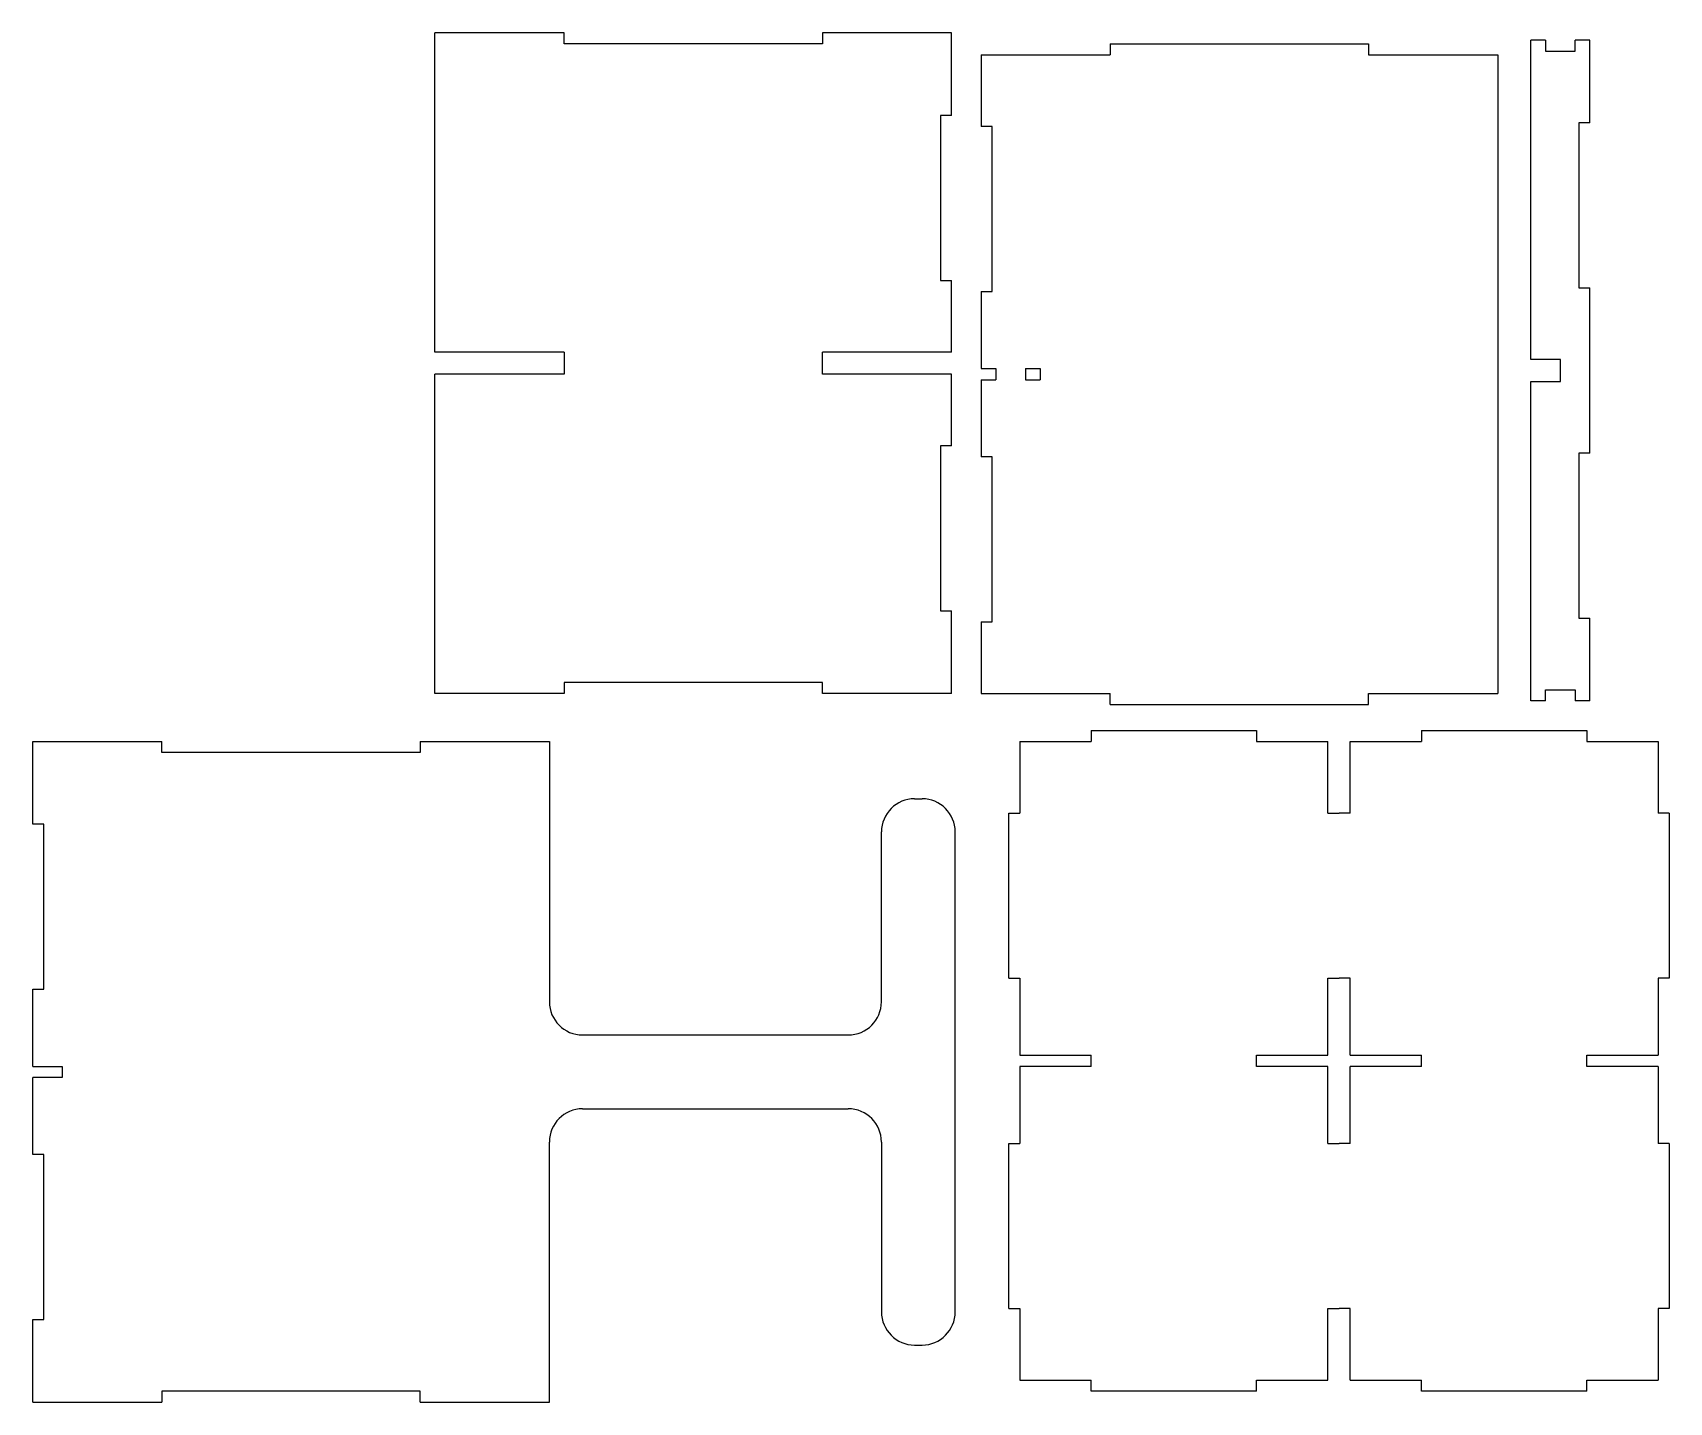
# Model space of a CAD drawing. Header units: millimetres. Extents: x -249 to 194, y 108 to 480.
import ezdxf

# ---------------------------------------------------------------- set-up
doc = ezdxf.new("R2010")
doc.units = ezdxf.units.MM
for name, color, linetype in [('Shape2DView', 7, 'CONTINUOUS'), ('Shape2DView001', 7, 'CONTINUOUS'), ('Shape2DView002', 7, 'CONTINUOUS'), ('Shape2DView003', 7, 'CONTINUOUS'), ('Shape2DView004', 7, 'CONTINUOUS')]:
    doc.layers.add(name, color=color, linetype=linetype)

msp = doc.modelspace()

# ---------------------------------------------------------------- linework, layer by layer
at = {"layer": 'Shape2DView'}
for p, q in [((-249, 265.125), (-249, 287.5)), ((-249, 287.5), (-214, 287.5)), ((-214, 284.5), (-214, 287.5)), ((-144, 284.5), (-214, 284.5)), ((-144, 287.5), (-144, 284.5)), ((-144, 287.5), (-109, 287.5)), ((-109, 287.5), (-109, 217)), ((-10, 272), (-8, 272)), ((-246, 265.125), (-249, 265.125)), ((-246, 220.375), (-246, 265.125)), ((-19, 217), (-19, 263)), ((1, 133), (1, 263)), ((-249, 199.5), (-249, 220.375)), ((-249, 220.375), (-246, 220.375)), ((-100, 208), (-28, 208)), ((-249, 199.5), (-241, 199.5)), ((-249, 175.625), (-249, 196.5)), ((-241, 196.5), (-249, 196.5)), ((-241, 199.5), (-241, 196.5)), ((-100, 188), (-28, 188)), ((-109, 108.5), (-109, 179)), ((-19, 179), (-19, 133)), ((-246, 175.625), (-249, 175.625)), ((-246, 130.875), (-246, 175.625)), ((-249, 108.5), (-249, 130.875)), ((-249, 130.875), (-246, 130.875)), ((-10, 124), (-8, 124)), ((-144, 111.5), (-214, 111.5)), ((-214, 111.5), (-214, 108.5)), ((-144, 108.5), (-144, 111.5)), ((-249, 108.5), (-214, 108.5)), ((-144, 108.5), (-109, 108.5))]:
    msp.add_line(p, q, dxfattribs=at)
for centre, start, end in [((-10, 263), 90, 180), ((-8, 263), 0, 89.99998), ((-100, 217), 180, -90), ((-28, 217), -90, 0), ((-100, 179), 90, 180), ((-28, 179), 0, 90), ((-10, 133), 180, -90), ((-8, 133), -90, 0)]:
    msp.add_arc(centre, 9, start, end, dxfattribs=at)
at = {"layer": 'Shape2DView001'}
for p, q in [((37.875, 290.5), (82.625, 290.5)), ((37.875, 290.5), (37.875, 287.5)), ((82.625, 290.5), (82.625, 287.5)), ((127.375, 290.5), (172.125, 290.5)), ((127.375, 290.5), (127.375, 287.5)), ((172.125, 290.5), (172.125, 287.5)), ((18.5, 287.5), (18.5, 268.125)), ((18.5, 287.5), (37.875, 287.5)), ((82.625, 287.5), (102, 287.5)), ((102, 268.125), (102, 287.5)), ((108, 287.5), (127.375, 287.5)), ((108, 268.125), (108, 287.5)), ((172.125, 287.5), (191.5, 287.5)), ((191.5, 287.5), (191.5, 268.125)), ((15.5, 268.125), (18.5, 268.125)), ((15.5, 223.375), (15.5, 268.125)), ((102, 268.125), (105, 268.125)), ((108, 268.125), (105, 268.125)), ((194.5, 268.125), (191.5, 268.125)), ((194.5, 268.125), (194.5, 223.375)), ((15.5, 223.375), (18.5, 223.375)), ((18.5, 223.375), (18.5, 202.5)), ((102, 202.5), (102, 223.375)), ((102, 223.375), (105, 223.375)), ((108, 223.375), (105, 223.375)), ((108, 202.5), (108, 223.375)), ((191.5, 223.375), (191.5, 202.5)), ((194.5, 223.375), (191.5, 223.375)), ((18.5, 202.5), (37.875, 202.5)), ((37.875, 199.5), (37.875, 202.5)), ((82.625, 199.5), (82.625, 202.5)), ((82.625, 202.5), (102, 202.5)), ((108, 202.5), (127.375, 202.5)), ((127.375, 199.5), (127.375, 202.5)), ((172.125, 199.5), (172.125, 202.5)), ((172.125, 202.5), (191.5, 202.5)), ((37.875, 199.5), (18.5, 199.5)), ((18.5, 199.5), (18.5, 178.625)), ((102, 199.5), (82.625, 199.5)), ((102, 178.625), (102, 199.5)), ((127.375, 199.5), (108, 199.5)), ((108, 178.625), (108, 199.5)), ((191.5, 199.5), (172.125, 199.5)), ((191.5, 199.5), (191.5, 178.625)), ((15.5, 178.625), (18.5, 178.625)), ((15.5, 133.875), (15.5, 178.625)), ((102, 178.625), (105, 178.625)), ((108, 178.625), (105, 178.625)), ((194.5, 178.625), (191.5, 178.625)), ((194.5, 178.625), (194.5, 133.875)), ((15.5, 133.875), (18.5, 133.875)), ((18.5, 133.875), (18.5, 114.5)), ((102, 114.5), (102, 133.875)), ((102, 133.875), (105, 133.875)), ((108, 133.875), (105, 133.875)), ((108, 114.5), (108, 133.875)), ((191.5, 133.875), (191.5, 114.5)), ((194.5, 133.875), (191.5, 133.875)), ((18.5, 114.5), (37.875, 114.5)), ((37.875, 111.5), (37.875, 114.5)), ((82.625, 111.5), (37.875, 111.5)), ((82.625, 111.5), (82.625, 114.5)), ((82.625, 114.5), (102, 114.5)), ((108, 114.5), (127.375, 114.5)), ((127.375, 111.5), (127.375, 114.5)), ((172.125, 111.5), (127.375, 111.5)), ((172.125, 111.5), (172.125, 114.5)), ((172.125, 114.5), (191.5, 114.5))]:
    msp.add_line(p, q, dxfattribs=at)
at = {"layer": 'Shape2DView002'}
for p, q in [((-105, 479.5), (-140, 479.5)), ((-140, 393), (-140, 479.5)), ((-105, 476.5), (-105, 479.5)), ((0, 479.5), (-35, 479.5)), ((-35, 479.5), (-35, 476.5)), ((0, 457.125), (0, 479.5)), ((-35, 476.5), (-105, 476.5)), ((-3, 457.125), (-3, 412.375)), ((0, 457.125), (-3, 457.125)), ((-3, 412.375), (0, 412.375)), ((0, 393), (0, 412.375)), ((-105, 393), (-140, 393)), ((-105, 393), (-105, 387)), ((-35, 387), (-35, 393)), ((0, 393), (-35, 393)), ((-105, 387), (-140, 387)), ((-140, 300.5), (-140, 387)), ((0, 387), (-35, 387)), ((0, 367.625), (0, 387)), ((-3, 367.625), (-3, 322.875)), ((0, 367.625), (-3, 367.625)), ((-3, 322.875), (0, 322.875)), ((0, 300.5), (0, 322.875)), ((-105, 303.5), (-105, 300.5)), ((-35, 303.5), (-105, 303.5)), ((-35, 300.5), (-35, 303.5)), ((-105, 300.5), (-140, 300.5)), ((0, 300.5), (-35, 300.5))]:
    msp.add_line(p, q, dxfattribs=at)
at = {"layer": 'Shape2DView003'}
for p, q in [((43, 476.5), (113, 476.5)), ((43, 476.5), (43, 473.5)), ((113, 476.5), (113, 473.5)), ((8, 473.5), (8, 454.125)), ((8, 473.5), (43, 473.5)), ((113, 473.5), (148, 473.5)), ((148, 473.5), (148, 300.5)), ((11, 454.125), (8, 454.125)), ((11, 409.375), (11, 454.125)), ((8, 409.375), (11, 409.375)), ((8, 409.375), (8, 388.5)), ((8, 388.5), (12, 388.5)), ((12, 388.5), (12, 385.5)), ((20, 388.5), (24, 388.5)), ((20, 388.5), (20, 385.5)), ((24, 388.5), (24, 385.5)), ((8, 385.5), (12, 385.5)), ((8, 385.5), (8, 364.625)), ((20, 385.5), (24, 385.5)), ((11, 364.625), (8, 364.625)), ((11, 319.875), (11, 364.625)), ((8, 319.875), (11, 319.875)), ((8, 319.875), (8, 300.5)), ((8, 300.5), (43, 300.5)), ((43, 297.5), (43, 300.5)), ((43, 297.5), (113, 297.5)), ((113, 297.5), (113, 300.5)), ((113, 300.5), (148, 300.5))]:
    msp.add_line(p, q, dxfattribs=at)
at = {"layer": 'Shape2DView004'}
for p, q in [((161, 477.5), (157, 477.5)), ((157, 391), (157, 477.5)), ((161, 477.5), (161, 474.5)), ((173, 477.5), (169, 477.5)), ((169, 474.5), (169, 477.5)), ((173, 455.125), (173, 477.5)), ((161, 474.5), (169, 474.5)), ((170, 455.125), (170, 410.375)), ((173, 455.125), (170, 455.125)), ((170, 410.375), (173, 410.375)), ((173, 365.625), (173, 410.375)), ((165, 391), (157, 391)), ((165, 385), (165, 391)), ((157, 385), (165, 385)), ((157, 298.5), (157, 385)), ((170, 365.625), (170, 320.875)), ((173, 365.625), (170, 365.625)), ((170, 320.875), (173, 320.875)), ((173, 298.5), (173, 320.875)), ((161, 298.5), (157, 298.5)), ((161, 298.5), (161, 301.5)), ((161, 301.5), (169, 301.5)), ((169, 301.5), (169, 298.5)), ((173, 298.5), (169, 298.5))]:
    msp.add_line(p, q, dxfattribs=at)

doc.saveas('drawing.dxf')
